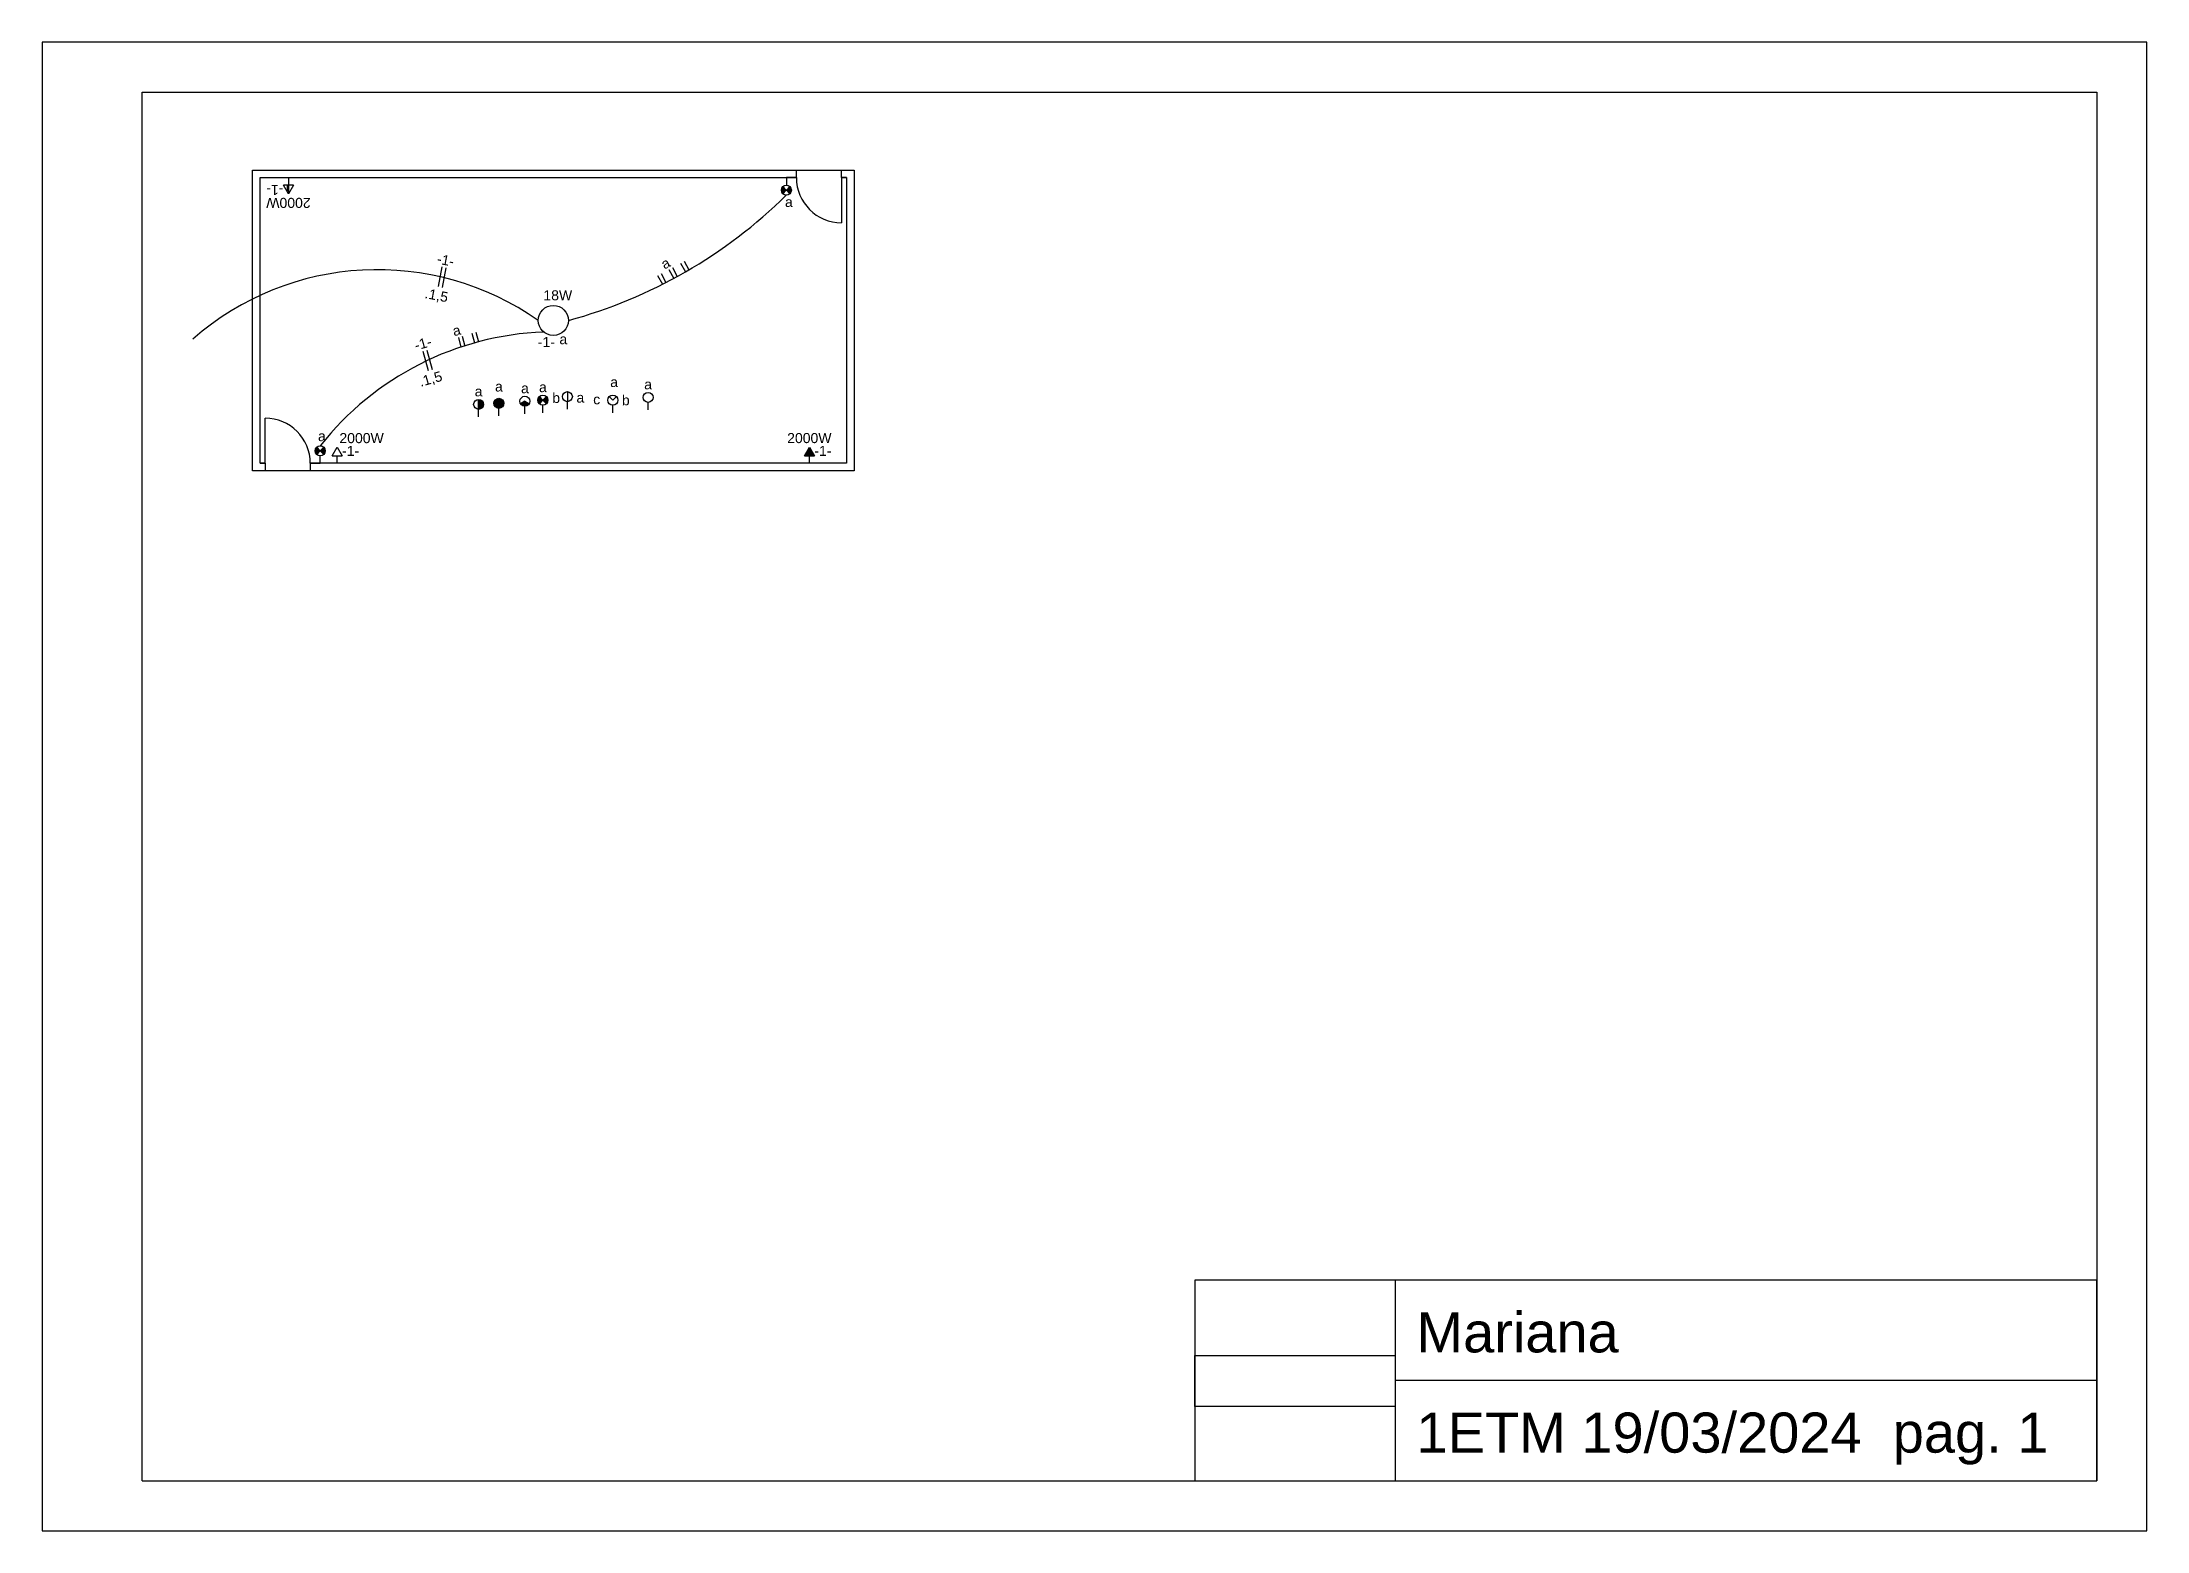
# Model space of a CAD drawing. Header units: millimetres. Extents: x 0 to 420, y 0 to 297.
import ezdxf
from ezdxf.enums import TextEntityAlignment as Align

# ---------------------------------------------------------------- set-up
doc = ezdxf.new("R2010")
doc.units = ezdxf.units.MM
doc.styles.get("Standard").update_dxf_attribs({"font": 'arial.ttf'})
picture_1 = doc.add_image_def('image1.png', size_in_pixel=(444, 113))
pattern_1 = [(0, (-97.798, -224.3845), (0, 6.985), [5.08, -1.905]), (90, (-97.798, -224.3845), (-6.985, 4e-16), [5.08, -1.905])]

# ---------------------------------------------------------------- blocks, each defined once
blk = doc.blocks.new('*U1')
blk.add_line((-0.35, -0.35), (0.35, 0.35))
blk = doc.blocks.new('*U2')
at = {"color": 0, "linetype": 'ByBlock', "lineweight": -2, "transparency": 16777216}
for p, rotation in [((55.15, 215.82), 90.00000000000001), ((55.15, 215.11), 180), ((55.86, 215.11), 270.0000000000001)]:
    blk.add_blockref('*U1', p, dxfattribs=dict(at, rotation=rotation))
blk.add_blockref('*U1', (55.86, 215.82), dxfattribs=at)
blk = doc.blocks.new('*U3')
blk.add_line((-0.35, -0.35), (0.35, 0.35))
blk = doc.blocks.new('*U4')
at = {"color": 0, "linetype": 'ByBlock', "lineweight": -2, "transparency": 16777216}
for p, rotation in [((148.15, 267.82), 90.00000000000001), ((148.15, 267.11), 180), ((148.86, 267.11), 270.0000000000001)]:
    blk.add_blockref('*U3', p, dxfattribs=dict(at, rotation=rotation))
blk.add_blockref('*U3', (148.86, 267.82), dxfattribs=at)
blk = doc.blocks.new('duas fases')
for p, q in [((0, 2), (0, -2)), ((0.8, 2), (0.8, -2))]:
    blk.add_line(p, q)
for tag, p in [('CIRC', (0.45, 3.47)), ('SECÃO', (0, -3.75))]:
    blk.add_attdef(tag, text='', height=2).set_placement(p, align=Align.MIDDLE_CENTER)
blk = doc.blocks.new('retornos')
for p, q in [((0, 2), (0, 0)), ((0.8, 2), (0.8, 0))]:
    blk.add_line(p, q)
blk.add_attdef('COMANDO', text='', height=2).set_placement((0, 3.42), align=Align.MIDDLE_CENTER)
blk = doc.blocks.new('tomada baixa')
for p, q in [((-1, 1.5), (0, 3.23)), ((-1, 1.5), (1, 1.5)), ((0, 3.23), (1, 1.5)), ((0, 0), (0, 1.5))]:
    blk.add_line(p, q)
blk.add_attdef('POT', text='', height=2).set_placement((0, 3.44), align=Align.BOTTOM_CENTER)
blk.add_attdef('CIRC', text='', height=2).set_placement((1, 2.48), align=Align.MIDDLE_LEFT)
blk = doc.blocks.new('tomada alta')
h = blk.add_hatch()
h.set_pattern_fill('ANGLE', color=256)
h.set_pattern_definition(pattern_1)
h.paths.add_polyline_path([(0, 3.23), (-1, 1.5), (1, 1.5)])
h = blk.add_hatch(color=256)
h.dxf.hatch_style = 1
h.paths.add_polyline_path([(0, 3.23), (-1, 1.5), (1, 1.5)])
h = blk.add_hatch()
h.set_pattern_fill('ANGLE', color=256)
h.set_pattern_definition(pattern_1)
h.paths.add_polyline_path([(0, 3.23), (0, 1.5), (1, 1.5)])
for p, q in [((-1, 1.5), (0, 3.23)), ((-1, 1.5), (1, 1.5)), ((0, 3.23), (1, 1.5)), ((0, 0), (0, 1.5))]:
    blk.add_line(p, q)
blk.add_attdef('POT', text='', height=2).set_placement((0, 3.44), align=Align.BOTTOM_CENTER)
blk.add_attdef('CIRC', text='', height=2).set_placement((1, 2.48), align=Align.MIDDLE_LEFT)
blk = doc.blocks.new('tomada média')
h = blk.add_hatch()
h.set_pattern_fill('ANGLE', color=256)
h.set_pattern_definition(pattern_1)
h.paths.add_polyline_path([(0, 3.23), (0, 1.5), (1, 1.5)])
h = blk.add_hatch()
h.set_pattern_fill('ANGLE', color=256)
h.set_pattern_definition([(0, (0, 0), (0, 6.985), [5.08, -1.905]), (90, (0, 0), (-6.985, 4e-16), [5.08, -1.905])])
h.paths.add_polyline_path([(0, 3.23), (0, 1.5), (1, 1.5)])
for p, q in [((-1, 1.5), (0, 3.23)), ((-1, 1.5), (1, 1.5)), ((0, 3.23), (1, 1.5)), ((0, 1.5), (0, 3.23)), ((0, 0), (0, 1.5))]:
    blk.add_line(p, q)
blk.add_attdef('POT', text='', height=2).set_placement((0, 3.44), align=Align.BOTTOM_CENTER)
blk.add_attdef('CIRC', text='', height=2).set_placement((1, 2.48), align=Align.MIDDLE_LEFT)
blk = doc.blocks.new('interruptor bipolar')
h = blk.add_hatch(color=256)
h.dxf.hatch_style = 1
h.paths.add_polyline_path([(0, 2.5), (-0.88, 2.02, 0.594807), (0.88, 2.02)])
for p, q in [((0, 2.5), (-0.88, 2.02)), ((0, 2.5), (0.88, 2.02)), ((0, 0), (0, 1.5))]:
    blk.add_line(p, q)
blk.add_circle((0, 2.5), 1)
blk.add_attdef('COM', text='', height=2).set_placement((0, 3.5), align=Align.BOTTOM_CENTER)
blk = doc.blocks.new('*U31')
blk.add_line((-0.35, -0.35), (0.35, 0.35))
blk = doc.blocks.new('*U32')
at = {"color": 0, "linetype": 'ByBlock', "lineweight": -2, "transparency": 16777216}
for p, rotation in [((55.15, 215.82), 90.00000000000001), ((55.15, 215.11), 180), ((55.86, 215.11), 270.0000000000001)]:
    blk.add_blockref('*U31', p, dxfattribs=dict(at, rotation=rotation))
blk.add_blockref('*U31', (55.86, 215.82), dxfattribs=at)
blk = doc.blocks.new('interruptor bipolar paralelo')
h = blk.add_hatch(color=256)
h.paths.add_polyline_path([(0.71, 1.79, 0.198912), (1, 2.5, 0.198912), (0.71, 3.21), (0, 2.5)])
h.paths.add_polyline_path([(-1, 2.5, 0.198912), (-0.71, 1.79), (0, 2.5), (-0.71, 3.21, 0.198912)])
blk.add_line((0, 0), (0, 1.5))
blk.add_circle((0, 2.5), 1)
blk.add_blockref('*U32', (-55.51, -212.97))
blk.add_attdef('COM', text='', height=2).set_placement((0, 3.5), align=Align.BOTTOM_CENTER)
blk = doc.blocks.new('interruptor de duas seções simples')
for p in [(0, 3.5), (0, 0)]:
    blk.add_line(p, (0, 1.5))
blk.add_circle((0, 2.5), 1)
blk.add_attdef('CO2', text='', height=2).set_placement((-1.45, 1.25), align=Align.RIGHT)
blk.add_attdef('CO1', (1.82, 1.31), '', height=2)
blk = doc.blocks.new('interruptor de tres seções simples')
for p, q in [((-0.71, 3.21), (0, 2.5)), ((0, 2.5), (0.71, 3.21)), ((0, 0), (0, 1.5))]:
    blk.add_line(p, q)
blk.add_circle((0, 2.5), 1)
blk.add_attdef('CO3', text='', height=2).set_placement((0.26, 6.12), align=Align.MIDDLE_CENTER)
blk.add_attdef('CO2', text='', height=2).set_placement((-2.51, 1.66), align=Align.RIGHT)
blk.add_attdef('CO1', (1.82, 1.49), '', height=2)
blk = doc.blocks.new('interruptor intermediario')
h = blk.add_hatch(color=256)
h.dxf.hatch_style = 1
h.paths.add_polyline_path([(1, 2.5, 0.414214), (0, 3.5), (0, 1.5, 0.414214)])
for p, q in [((0, 1.5), (0, 3.5)), ((0, 0), (0, 1.5))]:
    blk.add_line(p, q)
blk.add_circle((0, 2.5), 1)
blk.add_attdef('COM', text='', height=2).set_placement((0, 3.5), align=Align.BOTTOM_CENTER)
blk = doc.blocks.new('*U20')
blk.add_line((-0.35, -0.35), (0.35, 0.35))
blk = doc.blocks.new('*U21')
at = {"color": 0, "linetype": 'ByBlock', "lineweight": -2, "transparency": 16777216}
for p, rotation in [((55.15, 215.82), 90.00000000000001), ((55.15, 215.11), 180), ((55.86, 215.11), 270.0000000000001)]:
    blk.add_blockref('*U20', p, dxfattribs=dict(at, rotation=rotation))
blk.add_blockref('*U20', (55.86, 215.82), dxfattribs=at)
blk = doc.blocks.new('interruptor paralelo')
h = blk.add_hatch(color=256)
h.paths.add_polyline_path([(0.71, 1.79, 0.198912), (1, 2.5, 0.198912), (0.71, 3.21), (0, 2.5)])
h.paths.add_polyline_path([(-1, 2.5, 0.198912), (-0.71, 1.79), (0, 2.5), (-0.71, 3.21, 0.198912)])
h = blk.add_hatch(color=256)
h.dxf.hatch_style = 1
h.paths.add_polyline_path([(0, 2.5), (-0.71, 1.79, 0.414214), (0.71, 1.79)])
h.paths.add_polyline_path([(0.71, 3.21, 0.414214), (-0.71, 3.21), (0, 2.5)])
blk.add_line((0, 0), (0, 1.5))
blk.add_circle((0, 2.5), 1)
blk.add_blockref('*U21', (-55.51, -212.97))
blk.add_attdef('COM', text='', height=2).set_placement((0, 4.26), align=Align.BOTTOM_CENTER)
blk = doc.blocks.new('interruptor simples')
blk.add_line((0, 0), (0, 1.5))
blk.add_circle((0, 2.5), 1)
blk.add_attdef('COM', text='', height=2).set_placement((0, 3.5), align=Align.BOTTOM_CENTER)

msp = doc.modelspace()

# ---------------------------------------------------------------- hatches: boundary and pattern name
h = msp.add_hatch(color=256)
h.paths.add_polyline_path([(147.8, 268.17, 0.198912), (147.51, 267.47, 0.198912), (147.8, 266.76), (148.51, 267.47)])
h.paths.add_polyline_path([(149.51, 267.47, 0.198912), (149.21, 268.17), (148.51, 267.47), (149.21, 266.76, 0.198912)])
h = msp.add_hatch(color=256)
h.paths.add_polyline_path([(56.21, 214.76, 0.198912), (56.51, 215.47, 0.198912), (56.21, 216.17), (55.51, 215.47)])
h.paths.add_polyline_path([(54.51, 215.47, 0.198912), (54.8, 214.76), (55.51, 215.47), (54.8, 216.17, 0.198912)])

# ---------------------------------------------------------------- linework, layer by layer
at = {"color": 130}
for p, q in [((420, 297), (0, 297)), ((0, 297), (0, 0)), ((420, 0), (420, 297)), ((20, 10), (20, 287)), ((20, 287), (410, 287)), ((410, 287), (410, 10)), ((410, 50), (230, 50)), ((230, 50), (230, 10)), ((270, 50), (270, 10)), ((410, 10), (410, 50)), ((410, 30), (270, 30)), ((410, 10), (410, 30)), ((20, 10), (410, 10)), ((0, 0), (420, 0))]:
    msp.add_line(p, q, dxfattribs=at)
for p, q in [((150.51, 269.97), (148.51, 269.97)), ((148.51, 269.97), (148.51, 268.47)), ((150.51, 269.97), (150.51, 271.47)), ((159.51, 269.97), (159.51, 271.47)), ((160.51, 269.97), (159.51, 269.97)), ((159.51, 269.97), (159.51, 260.97)), ((44.51, 212.97), (44.51, 221.97)), ((55.51, 212.97), (55.51, 214.47)), ((43.51, 212.97), (44.51, 212.97)), ((44.51, 212.97), (44.51, 211.47)), ((53.51, 212.97), (53.51, 211.47)), ((53.51, 212.97), (55.51, 212.97))]:
    msp.add_line(p, q)
msp.add_lwpolyline([(42.01, 271.47), (162.01, 271.47), (162.01, 211.47), (42.01, 211.47)], close=True)
for points in [[(44.51, 212.97), (43.51, 212.97), (43.51, 269.97), (150.51, 269.97)], [(159.51, 269.97), (160.51, 269.97), (160.51, 212.97), (53.51, 212.97)]]:
    msp.add_lwpolyline(points)
for centre, radius in [((148.51, 267.47), 1), ((102.01, 241.47), 3), ((55.51, 215.47), 1)]:
    msp.add_circle(centre, radius)
for centre, radius, start, end in [((159.51, 269.97), 9, 180, 270), ((79.13, 336.84), 98.82, 285.1814, 314.5917), ((66.91, 195.69), 55.91, 54.9606, 131.1994), ((102.36, 179.58), 59.63, 92.1901, 141.7848), ((44.51, 212.97), 9, 0, 90)]:
    msp.add_arc(centre, radius, start, end)

# ---------------------------------------------------------------- block references
for name, p, rotation, values in [('tomada média', (49.16, 269.97), 180, {'CIRC': '-1-', 'POT': '2000W'}), ('duas fases', (79.42, 250.18), 349.1227846378576, {'SECÃO': '.1,5', 'CIRC': '-1-'}), ('retornos', (126.05, 249.87), 28.8864442758645, {'COMANDO': 'a'}), ('retornos', (83.57, 236.17), 14.75588792468829, {'COMANDO': 'a'}), ('duas fases', (76.51, 233.43), 15.62704739954465, {'SECÃO': '.1,5', 'CIRC': '-1-'})]:
    msp.add_blockref(name, p, dxfattribs=dict(rotation=rotation)).add_auto_attribs(values)
for name in ['*U4', '*U2']:
    msp.add_blockref(name, (0, 0))
for p, rotation in [((128.37, 251.16), 28.8864442758645), ((123.77, 248.68), 28.8864442758645), ((86.29, 237), 14.75588792468829)]:
    msp.add_blockref('retornos', p, dxfattribs=dict(rotation=rotation))
for name, p, values in [('interruptor intermediario', (87.11, 222.23), {'COM': 'a'}), ('interruptor paralelo', (91.15, 222.44), {'COM': 'a'}), ('interruptor bipolar', (96.35, 222.85), {'COM': 'a'}), ('interruptor bipolar paralelo', (99.94, 223.07), {'COM': 'a'}), ('interruptor de duas seções simples', (104.81, 223.77), {'CO1': 'a', 'CO2': 'b'}), ('interruptor de tres seções simples', (113.88, 223.07), {'CO3': 'a', 'CO1': 'b', 'CO2': 'c'}), ('interruptor simples', (120.92, 223.63), {'COM': 'a'}), ('tomada alta', (153.1, 212.97), {'CIRC': '-1-', 'POT': '2000W'})]:
    msp.add_blockref(name, p).add_auto_attribs(values)
ref = msp.add_blockref('tomada baixa', (58.86, 212.97))
ref.add_attrib('CIRC', '-1-', dxfattribs={"height": 2}).set_placement((59.86, 215.45), align=Align.MIDDLE_LEFT)
ref.add_attrib('POT', '2000W', dxfattribs={"height": 2}).set_placement((63.75, 216.4), align=Align.BOTTOM_CENTER)

# ---------------------------------------------------------------- texts
at = {"char_height": 2, "attachment_point": 1}
for s, width, insert in [('a', 3.0346, (148.24, 266.11)), ('-1-', 1.0138, (98.91, 238.16)), ('a', 2.8776, (103.23, 238.73)), ('a', 1.7061, (55.05, 219.4))]:
    msp.add_mtext_dynamic_manual_height_columns(s, width=width, gutter_width=10, heights=[0], dxfattribs=dict(at, insert=insert))
at = {"insert": (100.03, 247.49), "char_height": 2, "attachment_point": 1}
msp.add_mtext('18W', dxfattribs=at)
at = {"color": 7, "true_color": 0xffffff, "char_height": 8, "attachment_point": 1}
for s, insert in [('Mariana', (274.24, 43.61)), ('1ETM 19/03/2024  pag. 1', (274.24, 23.61))]:
    msp.add_mtext_dynamic_manual_height_columns(s, width=135.7631, gutter_width=12.5, heights=[0], dxfattribs=dict(at, insert=insert))

# ---------------------------------------------------------------- pictures from other files: only their frames are drawn
at = {"color": 130}
image = msp.add_image(picture_1, insert=(230, 24.82), size_in_units=(40, 10.18), dxfattribs=at)
image.dxf.flags = 7

doc.saveas('drawing.dxf')
